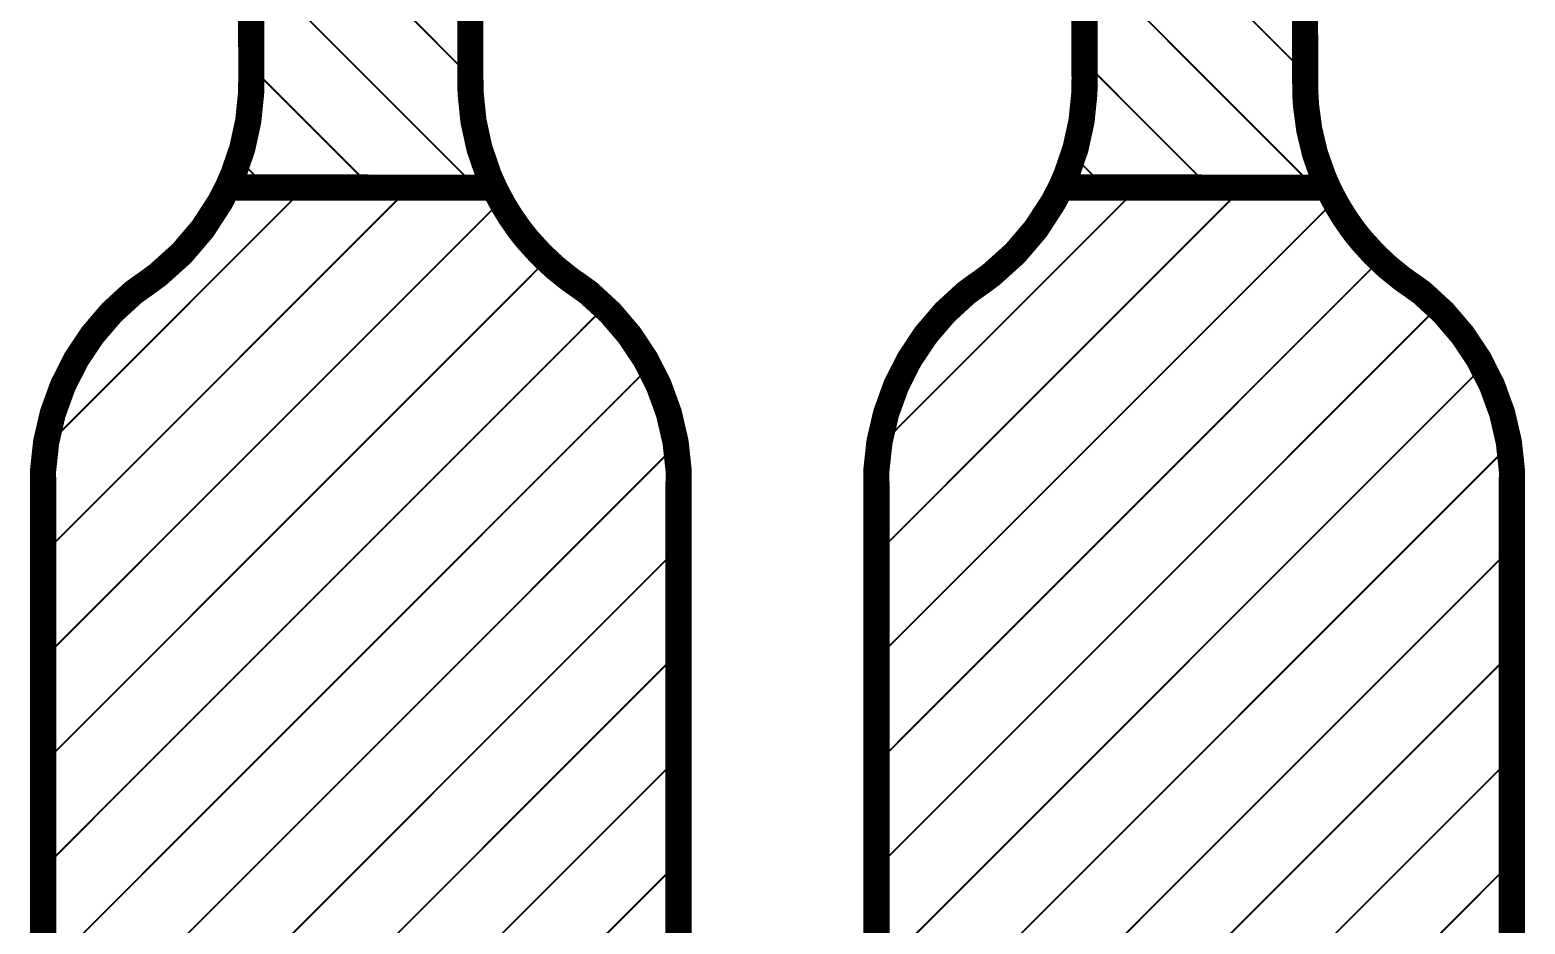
# Model space of a CAD drawing. Header units: inches. Extents: x -4.2 to 12.6, y -6.1 to 3.
# Drawn here: x 11.737 to 12.594, y -2.642 to -2.13 of the extents above; entities that cross this region are included whole.
import ezdxf

# ---------------------------------------------------------------- set-up
doc = ezdxf.new("R2010")
doc.units = ezdxf.units.IN
doc.header["$MEASUREMENT"] = 0
doc.layers.add('Dimension', color=6, linetype='Continuous')

msp = doc.modelspace()

# ---------------------------------------------------------------- linework, layer by layer
at = {"layer": 'Dimension'}
for points in [[(11.8632052, -1.6015391, 0.015, 0.015, 0), (11.8641907, -2.1587775, 0.015, 0.015, 0)], [(11.9886364, -1.601317, 0.015, 0.015, 0), (11.9896389, -2.1587735, 0.015, 0.015, 0)], [(12.3406069, -1.7368884, 0.015, 0.015, 0), (12.341345, -2.1587783, 0.015, 0.015, 0)], [(12.4660379, -1.736669, 0.015, 0.015, 0), (12.4677199, -2.1664546, 0.015, 0.015, 0)], [(12.3411159, -2.0285946, 0.001, 0.001, 0), (12.4676787, -2.1551574, 0.001, 0.001, 0)], [(11.8639641, -2.0314428, 0.001, 0.001, 0), (11.9896373, -2.157116, 0.001, 0.001, 0)], [(12.3412211, -2.0886998, 0.001, 0.001, 0), (12.4737277, -2.2212064, 0.001, 0.001, 0)], [(11.8640705, -2.0915492, 0.001, 0.001, 0), (11.9937271, -2.2212058, 0.001, 0.001, 0)], [(12.3413262, -2.1488049, 0.001, 0.001, 0), (12.4137142, -2.2211929, 0.001, 0.001, 0)], [(11.8640536, -2.1667539, 0.015, 0.015, 0), (11.8641907, -2.1587775, 0.015, 0.015, 0)], [(11.8641768, -2.1516555, 0.001, 0.001, 0), (11.9337136, -2.2211923, 0.001, 0.001, 0)], [(11.9896389, -2.1587736, 0.015, 0.015, 0), (11.9896389, -2.1587735, 0.015, 0.015, 0)], [(11.9896389, -2.1587736, 0.015, 0.015, 0), (11.9897764, -2.166762, 0.015, 0.015, 0)], [(12.3412078, -2.1667546, 0.015, 0.015, 0), (12.341345, -2.1587783, 0.015, 0.015, 0)], [(11.8624217, -2.1826189, 0.015, 0.015, 0), (11.8640536, -2.1667539, 0.015, 0.015, 0)], [(11.9897764, -2.166762, 0.015, 0.015, 0), (11.9914132, -2.1826506, 0.015, 0.015, 0)], [(12.339576, -2.1826193, 0.015, 0.015, 0), (12.3412078, -2.1667546, 0.015, 0.015, 0)], [(12.4677199, -2.1664547, 0.015, 0.015, 0), (12.4677199, -2.1664546, 0.015, 0.015, 0)], [(12.4677199, -2.1664547, 0.015, 0.015, 0), (12.4681141, -2.173458, 0.015, 0.015, 0)], [(12.4681141, -2.173458, 0.015, 0.015, 0), (12.4699673, -2.1873592, 0.015, 0.015, 0)], [(11.8589996, -2.1981962, 0.015, 0.015, 0), (11.8624217, -2.1826189, 0.015, 0.015, 0)], [(11.9914132, -2.1826506, 0.015, 0.015, 0), (11.9948455, -2.1982501, 0.015, 0.015, 0)], [(12.3361539, -2.1981964, 0.015, 0.015, 0), (12.339576, -2.1826193, 0.015, 0.015, 0)], [(12.4699673, -2.1873592, 0.015, 0.015, 0), (12.4732229, -2.2010003, 0.015, 0.015, 0)], [(11.8538313, -2.2132842, 0.015, 0.015, 0), (11.8589996, -2.1981962, 0.015, 0.015, 0)], [(11.9948455, -2.1982501, 0.015, 0.015, 0), (12.0000288, -2.2133584, 0.015, 0.015, 0)], [(12.3309858, -2.2132843, 0.015, 0.015, 0), (12.3361539, -2.1981964, 0.015, 0.015, 0)], [(12.4732229, -2.2010003, 0.015, 0.015, 0), (12.4778471, -2.2142402, 0.015, 0.015, 0)], [(11.8506124, -2.2205836, 0.015, 0.015, 0), (11.8538313, -2.2132842, 0.015, 0.015, 0)], [(11.8566912, -2.2041699, 0.001, 0.001, 0), (11.8737001, -2.2211788, 0.001, 0.001, 0)], [(12.0000288, -2.2133584, 0.015, 0.015, 0), (12.0032569, -2.2206668, 0.015, 0.015, 0)], [(12.327767, -2.2205836, 0.015, 0.015, 0), (12.3309858, -2.2132843, 0.015, 0.015, 0)], [(12.3345716, -2.2020503, 0.001, 0.001, 0), (12.3537007, -2.2211794, 0.001, 0.001, 0)], [(12.4778471, -2.2142402, 0.015, 0.015, 0), (12.4806581, -2.2206668, 0.015, 0.015, 0)], [(11.8463885, -2.2287653, 0.015, 0.015, 0), (11.8506125, -2.2205836, 0.015, 0.015, 0)], [(11.8506124, -2.2205836, 0.015, 0.015, 0), (11.8506126, -2.2205836, 0.015, 0.015, 0)], [(11.8506125, -2.2205836, 0.015, 0.015, 0), (12.003257, -2.2206667, 0.015, 0.015, 0)], [(11.8506126, -2.2205836, 0.015, 0.015, 0), (12.0032569, -2.2206668, 0.015, 0.015, 0)], [(12.003257, -2.2206668, 0.015, 0.015, 0), (12.003257, -2.2206667, 0.015, 0.015, 0)], [(12.003257, -2.2206668, 0.015, 0.015, 0), (12.0049491, -2.2240988, 0.015, 0.015, 0)], [(12.0049491, -2.2240988, 0.015, 0.015, 0), (12.0086109, -2.2308182, 0.015, 0.015, 0)], [(12.3235431, -2.2287653, 0.015, 0.015, 0), (12.3277671, -2.2205836, 0.015, 0.015, 0)], [(12.327767, -2.2205836, 0.015, 0.015, 0), (12.3277672, -2.2205836, 0.015, 0.015, 0)], [(12.3277671, -2.2205836, 0.015, 0.015, 0), (12.4806582, -2.2206667, 0.015, 0.015, 0)], [(12.3277672, -2.2205836, 0.015, 0.015, 0), (12.4806581, -2.2206668, 0.015, 0.015, 0)], [(12.4806582, -2.2206668, 0.015, 0.015, 0), (12.4806582, -2.2206667, 0.015, 0.015, 0)], [(12.4806582, -2.2206668, 0.015, 0.015, 0), (12.482323, -2.2240991, 0.015, 0.015, 0)], [(12.482323, -2.2240991, 0.015, 0.015, 0), (12.4859342, -2.2308192, 0.015, 0.015, 0)], [(11.7449972, -2.4304339, 0.001, 0.001, 0), (11.9553652, -2.2200659, 0.001, 0.001, 0)], [(11.7463265, -2.3691046, 0.001, 0.001, 0), (11.8953786, -2.2200525, 0.001, 0.001, 0)], [(11.8363782, -2.2442104, 0.015, 0.015, 0), (11.8463885, -2.2287653, 0.015, 0.015, 0)], [(12.0086109, -2.2308182, 0.015, 0.015, 0), (12.0126337, -2.2373279, 0.015, 0.015, 0)], [(12.2221514, -2.4304348, 0.001, 0.001, 0), (12.4325202, -2.220066, 0.001, 0.001, 0)], [(12.2234809, -2.3691053, 0.001, 0.001, 0), (12.3725337, -2.2200525, 0.001, 0.001, 0)], [(12.3135327, -2.2442107, 0.015, 0.015, 0), (12.3235431, -2.2287653, 0.015, 0.015, 0)], [(12.4859342, -2.2308192, 0.015, 0.015, 0), (12.4899114, -2.2373293, 0.015, 0.015, 0)], [(11.7449968, -2.4904343, 0.001, 0.001, 0), (12.0074707, -2.2279604, 0.001, 0.001, 0)], [(12.0126337, -2.2373279, 0.015, 0.015, 0), (12.0170053, -2.2436086, 0.015, 0.015, 0)], [(12.222151, -2.4904352, 0.001, 0.001, 0), (12.4847451, -2.2278411, 0.001, 0.001, 0)], [(12.4899114, -2.2373293, 0.015, 0.015, 0), (12.4942426, -2.2436094, 0.015, 0.015, 0)], [(11.8244318, -2.258212, 0.015, 0.015, 0), (11.8363782, -2.2442104, 0.015, 0.015, 0)], [(12.0170053, -2.2436086, 0.015, 0.015, 0), (12.0193181, -2.2466571, 0.015, 0.015, 0)], [(12.0193181, -2.2466571, 0.015, 0.015, 0), (12.0227026, -2.2508272, 0.015, 0.015, 0)], [(12.3015863, -2.2582125, 0.015, 0.015, 0), (12.3135327, -2.2442107, 0.015, 0.015, 0)], [(12.4942426, -2.2436094, 0.015, 0.015, 0), (12.4965369, -2.2466573, 0.015, 0.015, 0)], [(12.4965369, -2.2466573, 0.015, 0.015, 0), (12.4998887, -2.2508152, 0.015, 0.015, 0)], [(11.8107552, -2.2705291, 0.015, 0.015, 0), (11.8244318, -2.258212, 0.015, 0.015, 0)], [(12.0227026, -2.2508272, 0.015, 0.015, 0), (12.0299379, -2.2587638, 0.015, 0.015, 0)], [(12.0299379, -2.2587638, 0.015, 0.015, 0), (12.0377592, -2.2661236, 0.015, 0.015, 0)], [(12.2879095, -2.2705297, 0.015, 0.015, 0), (12.3015863, -2.2582125, 0.015, 0.015, 0)], [(12.4998887, -2.2508152, 0.015, 0.015, 0), (12.5070625, -2.2587263, 0.015, 0.015, 0)], [(12.5070625, -2.2587263, 0.015, 0.015, 0), (12.514827, -2.2660587, 0.015, 0.015, 0)], [(12.0377592, -2.2661236, 0.015, 0.015, 0), (12.0461206, -2.2728635, 0.015, 0.015, 0)], [(12.514827, -2.2660587, 0.015, 0.015, 0), (12.5231356, -2.2727682, 0.015, 0.015, 0)], [(11.7449963, -2.5504348, 0.001, 0.001, 0), (12.0337992, -2.2616319, 0.001, 0.001, 0)], [(11.7964752, -2.2808457, 0.015, 0.015, 0), (11.8033001, -2.2759315, 0.015, 0.015, 0)], [(11.8033001, -2.2759315, 0.015, 0.015, 0), (11.8033406, -2.2759884, 0.015, 0.015, 0)], [(11.8033405, -2.2759884, 0.015, 0.015, 0), (11.8107552, -2.2705291, 0.015, 0.015, 0)], [(11.8033405, -2.2759884, 0.015, 0.015, 0), (11.8033406, -2.2759884, 0.015, 0.015, 0)], [(12.0461206, -2.2728635, 0.015, 0.015, 0), (12.0504886, -2.2759886, 0.015, 0.015, 0)], [(12.0504886, -2.2759886, 0.015, 0.015, 0), (12.05053, -2.2759323, 0.015, 0.015, 0)], [(12.05053, -2.2759323, 0.015, 0.015, 0), (12.0573542, -2.2808461, 0.015, 0.015, 0)], [(12.2221505, -2.5504357, 0.001, 0.001, 0), (12.5109521, -2.2616341, 0.001, 0.001, 0)], [(12.2736298, -2.2808463, 0.015, 0.015, 0), (12.2804544, -2.2759323, 0.015, 0.015, 0)], [(12.2804544, -2.2759323, 0.015, 0.015, 0), (12.2804949, -2.2759891, 0.015, 0.015, 0)], [(12.2804948, -2.2759891, 0.015, 0.015, 0), (12.2879095, -2.2705297, 0.015, 0.015, 0)], [(12.2804948, -2.2759891, 0.015, 0.015, 0), (12.2804949, -2.2759891, 0.015, 0.015, 0)], [(12.5231356, -2.2727682, 0.015, 0.015, 0), (12.5274784, -2.2758767, 0.015, 0.015, 0)], [(12.5274784, -2.2758767, 0.015, 0.015, 0), (12.5276843, -2.275933, 0.015, 0.015, 0)], [(12.5276843, -2.275933, 0.015, 0.015, 0), (12.5345085, -2.2808467, 0.015, 0.015, 0)], [(11.7840974, -2.2922347, 0.015, 0.015, 0), (11.7964752, -2.2808457, 0.015, 0.015, 0)], [(12.0573542, -2.2808461, 0.015, 0.015, 0), (12.0697309, -2.2922337, 0.015, 0.015, 0)], [(12.2612525, -2.2922346, 0.015, 0.015, 0), (12.2736298, -2.2808463, 0.015, 0.015, 0)], [(12.5345085, -2.2808467, 0.015, 0.015, 0), (12.5468853, -2.2922344, 0.015, 0.015, 0)], [(11.7731689, -2.3050207, 0.015, 0.015, 0), (11.7840974, -2.2922347, 0.015, 0.015, 0)], [(12.0697309, -2.2922337, 0.015, 0.015, 0), (12.0806586, -2.3050183, 0.015, 0.015, 0)], [(12.2503244, -2.30502, 0.015, 0.015, 0), (12.2612525, -2.2922346, 0.015, 0.015, 0)], [(12.5468853, -2.2922344, 0.015, 0.015, 0), (12.557813, -2.305019, 0.015, 0.015, 0)], [(11.7449959, -2.6104352, 0.001, 0.001, 0), (12.0667268, -2.2887043, 0.001, 0.001, 0)], [(12.2221501, -2.6104361, 0.001, 0.001, 0), (12.5438812, -2.288705, 0.001, 0.001, 0)], [(11.7638463, -2.3190209, 0.015, 0.015, 0), (11.7731689, -2.3050207, 0.015, 0.015, 0)], [(12.0806586, -2.3050183, 0.015, 0.015, 0), (12.0899808, -2.3190168, 0.015, 0.015, 0)], [(12.2410019, -2.3190194, 0.015, 0.015, 0), (12.2503244, -2.30502, 0.015, 0.015, 0)], [(12.557813, -2.305019, 0.015, 0.015, 0), (12.5671351, -2.3190175, 0.015, 0.015, 0)], [(11.756263, -2.3340346, 0.015, 0.015, 0), (11.7638463, -2.3190209, 0.015, 0.015, 0)], [(12.0899808, -2.3190168, 0.015, 0.015, 0), (12.097564, -2.3340287, 0.015, 0.015, 0)], [(12.2334187, -2.3340322, 0.015, 0.015, 0), (12.2410019, -2.3190194, 0.015, 0.015, 0)], [(12.5671351, -2.3190175, 0.015, 0.015, 0), (12.5747183, -2.3340294, 0.015, 0.015, 0)], [(11.7505277, -2.3498467, 0.015, 0.015, 0), (11.756263, -2.3340346, 0.015, 0.015, 0)], [(11.7449954, -2.6704357, 0.001, 0.001, 0), (12.0923968, -2.3230343, 0.001, 0.001, 0)], [(12.097564, -2.3340287, 0.015, 0.015, 0), (12.1032995, -2.349839, 0.015, 0.015, 0)], [(12.2276832, -2.3498435, 0.015, 0.015, 0), (12.2334187, -2.3340322, 0.015, 0.015, 0)], [(12.2221496, -2.6704366, 0.001, 0.001, 0), (12.5695512, -2.323035, 0.001, 0.001, 0)], [(12.5747183, -2.3340294, 0.015, 0.015, 0), (12.5804538, -2.3498397, 0.015, 0.015, 0)], [(11.7467227, -2.3662308, 0.015, 0.015, 0), (11.7505277, -2.3498467, 0.015, 0.015, 0)], [(12.1032995, -2.349839, 0.015, 0.015, 0), (12.1071052, -2.3662212, 0.015, 0.015, 0)], [(12.2238778, -2.3662267, 0.015, 0.015, 0), (12.2276832, -2.3498435, 0.015, 0.015, 0)], [(12.5804538, -2.3498397, 0.015, 0.015, 0), (12.5842595, -2.3662219, 0.015, 0.015, 0)], [(11.7449022, -2.3829521, 0.015, 0.015, 0), (11.7467227, -2.3662308, 0.015, 0.015, 0)], [(12.1071052, -2.3662212, 0.015, 0.015, 0), (12.1089266, -2.3829408, 0.015, 0.015, 0)], [(12.2220568, -2.3829472, 0.015, 0.015, 0), (12.2238778, -2.3662267, 0.015, 0.015, 0)], [(12.5842595, -2.3662219, 0.015, 0.015, 0), (12.5860809, -2.3829415, 0.015, 0.015, 0)], [(11.744995, -2.7304361, 0.001, 0.001, 0), (12.1073871, -2.368044, 0.001, 0.001, 0)], [(12.2221492, -2.730437, 0.001, 0.001, 0), (12.5845415, -2.3680447, 0.001, 0.001, 0)], [(11.7449022, -2.3829521, 0.015, 0.015, 0), (11.7449975, -2.3913616, 0.015, 0.015, 0)], [(12.1088321, -2.3913495, 0.015, 0.015, 0), (12.1089266, -2.3829408, 0.015, 0.015, 0)], [(12.2220568, -2.3829472, 0.015, 0.015, 0), (12.2221516, -2.3913564, 0.015, 0.015, 0)], [(12.5859864, -2.3913502, 0.015, 0.015, 0), (12.5860809, -2.3829415, 0.015, 0.015, 0)], [(11.7449929, -3.0046247, 0.015, 0.015, 0), (11.7449975, -2.3913615, 0.015, 0.015, 0)], [(11.7449975, -2.3913616, 0.015, 0.015, 0), (11.7449975, -2.3913615, 0.015, 0.015, 0)], [(12.1088321, -2.3913495, 0.015, 0.015, 0), (12.1088324, -3.0046267, 0.015, 0.015, 0)], [(12.2221471, -3.0046255, 0.015, 0.015, 0), (12.2221517, -2.3913563, 0.015, 0.015, 0)], [(12.2221516, -2.3913564, 0.015, 0.015, 0), (12.2221517, -2.3913563, 0.015, 0.015, 0)], [(12.5859864, -2.3913502, 0.015, 0.015, 0), (12.5859866, -3.0046275, 0.015, 0.015, 0)], [(11.7449945, -2.7904366, 0.001, 0.001, 0), (12.1088321, -2.426599, 0.001, 0.001, 0)], [(12.2221487, -2.7904375, 0.001, 0.001, 0), (12.5859864, -2.4265998, 0.001, 0.001, 0)], [(11.7449941, -2.850437, 0.001, 0.001, 0), (12.1088321, -2.486599, 0.001, 0.001, 0)], [(12.2221483, -2.8504379, 0.001, 0.001, 0), (12.5859864, -2.4865998, 0.001, 0.001, 0)], [(11.7449936, -2.9104375, 0.001, 0.001, 0), (12.1088322, -2.5465989, 0.001, 0.001, 0)], [(12.2221478, -2.9104384, 0.001, 0.001, 0), (12.5859865, -2.5465997, 0.001, 0.001, 0)], [(11.7449932, -2.9704379, 0.001, 0.001, 0), (12.1088322, -2.6065989, 0.001, 0.001, 0)], [(12.2221474, -2.9704388, 0.001, 0.001, 0), (12.5859865, -2.6065997, 0.001, 0.001, 0)]]:
    msp.add_lwpolyline(points, format="xyseb", dxfattribs=at)
for points in [[(12.3410762, -2.1488049, 0.0005, 0.0005, 1), (12.3415762, -2.1488049, 0.0005, 0.0005, 1)], [(11.8604407, -2.1587775, 0.0075, 0.0075, 1), (11.8679407, -2.1587775, 0.0075, 0.0075, 1)], [(11.8604407, -2.1587775, 0.0075, 0.0075, 1), (11.8679407, -2.1587775, 0.0075, 0.0075, 1)], [(11.8639268, -2.1516555, 0.0005, 0.0005, 1), (11.8644268, -2.1516555, 0.0005, 0.0005, 1)], [(11.9858889, -2.1587735, 0.0075, 0.0075, 1), (11.9933889, -2.1587735, 0.0075, 0.0075, 1)], [(11.9858889, -2.1587735, 0.0075, 0.0075, 1), (11.9933889, -2.1587735, 0.0075, 0.0075, 1)], [(11.9858889, -2.1587736, 0.0075, 0.0075, 1), (11.9933889, -2.1587736, 0.0075, 0.0075, 1)], [(11.9858889, -2.1587736, 0.0075, 0.0075, 1), (11.9933889, -2.1587736, 0.0075, 0.0075, 1)], [(11.9893873, -2.157116, 0.0005, 0.0005, 1), (11.9898873, -2.157116, 0.0005, 0.0005, 1)], [(12.337595, -2.1587783, 0.0075, 0.0075, 1), (12.345095, -2.1587783, 0.0075, 0.0075, 1)], [(12.337595, -2.1587783, 0.0075, 0.0075, 1), (12.345095, -2.1587783, 0.0075, 0.0075, 1)], [(12.4674287, -2.1551574, 0.0005, 0.0005, 1), (12.4679287, -2.1551574, 0.0005, 0.0005, 1)], [(11.8603036, -2.1667539, 0.0075, 0.0075, 1), (11.8678036, -2.1667539, 0.0075, 0.0075, 1)], [(11.8603036, -2.1667539, 0.0075, 0.0075, 1), (11.8678036, -2.1667539, 0.0075, 0.0075, 1)], [(11.9860264, -2.166762, 0.0075, 0.0075, 1), (11.9935264, -2.166762, 0.0075, 0.0075, 1)], [(11.9860264, -2.166762, 0.0075, 0.0075, 1), (11.9935264, -2.166762, 0.0075, 0.0075, 1)], [(12.3374578, -2.1667546, 0.0075, 0.0075, 1), (12.3449578, -2.1667546, 0.0075, 0.0075, 1)], [(12.3374578, -2.1667546, 0.0075, 0.0075, 1), (12.3449578, -2.1667546, 0.0075, 0.0075, 1)], [(12.4639699, -2.1664546, 0.0075, 0.0075, 1), (12.4714699, -2.1664546, 0.0075, 0.0075, 1)], [(12.4639699, -2.1664546, 0.0075, 0.0075, 1), (12.4714699, -2.1664546, 0.0075, 0.0075, 1)], [(12.4639699, -2.1664547, 0.0075, 0.0075, 1), (12.4714699, -2.1664547, 0.0075, 0.0075, 1)], [(12.4639699, -2.1664547, 0.0075, 0.0075, 1), (12.4714699, -2.1664547, 0.0075, 0.0075, 1)], [(12.4643641, -2.173458, 0.0075, 0.0075, 1), (12.4718641, -2.173458, 0.0075, 0.0075, 1)], [(12.4643641, -2.173458, 0.0075, 0.0075, 1), (12.4718641, -2.173458, 0.0075, 0.0075, 1)], [(11.8586717, -2.1826189, 0.0075, 0.0075, 1), (11.8661717, -2.1826189, 0.0075, 0.0075, 1)], [(11.8586717, -2.1826189, 0.0075, 0.0075, 1), (11.8661717, -2.1826189, 0.0075, 0.0075, 1)], [(11.9876632, -2.1826506, 0.0075, 0.0075, 1), (11.9951632, -2.1826506, 0.0075, 0.0075, 1)], [(11.9876632, -2.1826506, 0.0075, 0.0075, 1), (11.9951632, -2.1826506, 0.0075, 0.0075, 1)], [(12.335826, -2.1826193, 0.0075, 0.0075, 1), (12.343326, -2.1826193, 0.0075, 0.0075, 1)], [(12.335826, -2.1826193, 0.0075, 0.0075, 1), (12.343326, -2.1826193, 0.0075, 0.0075, 1)], [(12.4662173, -2.1873592, 0.0075, 0.0075, 1), (12.4737173, -2.1873592, 0.0075, 0.0075, 1)], [(12.4662173, -2.1873592, 0.0075, 0.0075, 1), (12.4737173, -2.1873592, 0.0075, 0.0075, 1)], [(11.8552496, -2.1981962, 0.0075, 0.0075, 1), (11.8627496, -2.1981962, 0.0075, 0.0075, 1)], [(11.8552496, -2.1981962, 0.0075, 0.0075, 1), (11.8627496, -2.1981962, 0.0075, 0.0075, 1)], [(11.9910955, -2.1982501, 0.0075, 0.0075, 1), (11.9985955, -2.1982501, 0.0075, 0.0075, 1)], [(11.9910955, -2.1982501, 0.0075, 0.0075, 1), (11.9985955, -2.1982501, 0.0075, 0.0075, 1)], [(12.3324039, -2.1981964, 0.0075, 0.0075, 1), (12.3399039, -2.1981964, 0.0075, 0.0075, 1)], [(12.3324039, -2.1981964, 0.0075, 0.0075, 1), (12.3399039, -2.1981964, 0.0075, 0.0075, 1)], [(12.4694729, -2.2010003, 0.0075, 0.0075, 1), (12.4769729, -2.2010003, 0.0075, 0.0075, 1)], [(12.4694729, -2.2010003, 0.0075, 0.0075, 1), (12.4769729, -2.2010003, 0.0075, 0.0075, 1)], [(11.8500813, -2.2132842, 0.0075, 0.0075, 1), (11.8575813, -2.2132842, 0.0075, 0.0075, 1)], [(11.8500813, -2.2132842, 0.0075, 0.0075, 1), (11.8575813, -2.2132842, 0.0075, 0.0075, 1)], [(11.8564412, -2.2041699, 0.0005, 0.0005, 1), (11.8569412, -2.2041699, 0.0005, 0.0005, 1)], [(11.9962788, -2.2133584, 0.0075, 0.0075, 1), (12.0037788, -2.2133584, 0.0075, 0.0075, 1)], [(11.9962788, -2.2133584, 0.0075, 0.0075, 1), (12.0037788, -2.2133584, 0.0075, 0.0075, 1)], [(12.3272358, -2.2132843, 0.0075, 0.0075, 1), (12.3347358, -2.2132843, 0.0075, 0.0075, 1)], [(12.3272358, -2.2132843, 0.0075, 0.0075, 1), (12.3347358, -2.2132843, 0.0075, 0.0075, 1)], [(12.3343216, -2.2020503, 0.0005, 0.0005, 1), (12.3348216, -2.2020503, 0.0005, 0.0005, 1)], [(12.4740971, -2.2142402, 0.0075, 0.0075, 1), (12.4815971, -2.2142402, 0.0075, 0.0075, 1)], [(12.4740971, -2.2142402, 0.0075, 0.0075, 1), (12.4815971, -2.2142402, 0.0075, 0.0075, 1)], [(11.8468624, -2.2205836, 0.0075, 0.0075, 1), (11.8543624, -2.2205836, 0.0075, 0.0075, 1)], [(11.8468624, -2.2205836, 0.0075, 0.0075, 1), (11.8543624, -2.2205836, 0.0075, 0.0075, 1)], [(11.8468625, -2.2205836, 0.0075, 0.0075, 1), (11.8543625, -2.2205836, 0.0075, 0.0075, 1)], [(11.8468625, -2.2205836, 0.0075, 0.0075, 1), (11.8543625, -2.2205836, 0.0075, 0.0075, 1)], [(11.8468626, -2.2205836, 0.0075, 0.0075, 1), (11.8543626, -2.2205836, 0.0075, 0.0075, 1)], [(11.8468626, -2.2205836, 0.0075, 0.0075, 1), (11.8543626, -2.2205836, 0.0075, 0.0075, 1)], [(11.9995069, -2.2206668, 0.0075, 0.0075, 1), (12.0070069, -2.2206668, 0.0075, 0.0075, 1)], [(11.9995069, -2.2206668, 0.0075, 0.0075, 1), (12.0070069, -2.2206668, 0.0075, 0.0075, 1)], [(11.999507, -2.2206667, 0.0075, 0.0075, 1), (12.007007, -2.2206667, 0.0075, 0.0075, 1)], [(11.999507, -2.2206667, 0.0075, 0.0075, 1), (12.007007, -2.2206667, 0.0075, 0.0075, 1)], [(11.999507, -2.2206668, 0.0075, 0.0075, 1), (12.007007, -2.2206668, 0.0075, 0.0075, 1)], [(11.999507, -2.2206668, 0.0075, 0.0075, 1), (12.007007, -2.2206668, 0.0075, 0.0075, 1)], [(12.0011991, -2.2240988, 0.0075, 0.0075, 1), (12.0086991, -2.2240988, 0.0075, 0.0075, 1)], [(12.0011991, -2.2240988, 0.0075, 0.0075, 1), (12.0086991, -2.2240988, 0.0075, 0.0075, 1)], [(12.324017, -2.2205836, 0.0075, 0.0075, 1), (12.331517, -2.2205836, 0.0075, 0.0075, 1)], [(12.324017, -2.2205836, 0.0075, 0.0075, 1), (12.331517, -2.2205836, 0.0075, 0.0075, 1)], [(12.3240171, -2.2205836, 0.0075, 0.0075, 1), (12.3315171, -2.2205836, 0.0075, 0.0075, 1)], [(12.3240171, -2.2205836, 0.0075, 0.0075, 1), (12.3315171, -2.2205836, 0.0075, 0.0075, 1)], [(12.3240172, -2.2205836, 0.0075, 0.0075, 1), (12.3315172, -2.2205836, 0.0075, 0.0075, 1)], [(12.3240172, -2.2205836, 0.0075, 0.0075, 1), (12.3315172, -2.2205836, 0.0075, 0.0075, 1)], [(12.4769081, -2.2206668, 0.0075, 0.0075, 1), (12.4844081, -2.2206668, 0.0075, 0.0075, 1)], [(12.4769081, -2.2206668, 0.0075, 0.0075, 1), (12.4844081, -2.2206668, 0.0075, 0.0075, 1)], [(12.4769082, -2.2206667, 0.0075, 0.0075, 1), (12.4844082, -2.2206667, 0.0075, 0.0075, 1)], [(12.4769082, -2.2206667, 0.0075, 0.0075, 1), (12.4844082, -2.2206667, 0.0075, 0.0075, 1)], [(12.4769082, -2.2206668, 0.0075, 0.0075, 1), (12.4844082, -2.2206668, 0.0075, 0.0075, 1)], [(12.4769082, -2.2206668, 0.0075, 0.0075, 1), (12.4844082, -2.2206668, 0.0075, 0.0075, 1)], [(12.478573, -2.2240991, 0.0075, 0.0075, 1), (12.486073, -2.2240991, 0.0075, 0.0075, 1)], [(12.478573, -2.2240991, 0.0075, 0.0075, 1), (12.486073, -2.2240991, 0.0075, 0.0075, 1)], [(11.8426385, -2.2287653, 0.0075, 0.0075, 1), (11.8501385, -2.2287653, 0.0075, 0.0075, 1)], [(11.8426385, -2.2287653, 0.0075, 0.0075, 1), (11.8501385, -2.2287653, 0.0075, 0.0075, 1)], [(11.8734501, -2.2211788, 0.0005, 0.0005, 1), (11.8739501, -2.2211788, 0.0005, 0.0005, 1)], [(11.8951286, -2.2200525, 0.0005, 0.0005, 1), (11.8956286, -2.2200525, 0.0005, 0.0005, 1)], [(11.9334636, -2.2211923, 0.0005, 0.0005, 1), (11.9339636, -2.2211923, 0.0005, 0.0005, 1)], [(11.9551152, -2.2200659, 0.0005, 0.0005, 1), (11.9556152, -2.2200659, 0.0005, 0.0005, 1)], [(11.9934771, -2.2212058, 0.0005, 0.0005, 1), (11.9939771, -2.2212058, 0.0005, 0.0005, 1)], [(12.0048609, -2.2308182, 0.0075, 0.0075, 1), (12.0123609, -2.2308182, 0.0075, 0.0075, 1)], [(12.0048609, -2.2308182, 0.0075, 0.0075, 1), (12.0123609, -2.2308182, 0.0075, 0.0075, 1)], [(12.3197931, -2.2287653, 0.0075, 0.0075, 1), (12.3272931, -2.2287653, 0.0075, 0.0075, 1)], [(12.3197931, -2.2287653, 0.0075, 0.0075, 1), (12.3272931, -2.2287653, 0.0075, 0.0075, 1)], [(12.3534507, -2.2211794, 0.0005, 0.0005, 1), (12.3539507, -2.2211794, 0.0005, 0.0005, 1)], [(12.3722837, -2.2200525, 0.0005, 0.0005, 1), (12.3727837, -2.2200525, 0.0005, 0.0005, 1)], [(12.4134642, -2.2211929, 0.0005, 0.0005, 1), (12.4139642, -2.2211929, 0.0005, 0.0005, 1)], [(12.4322702, -2.220066, 0.0005, 0.0005, 1), (12.4327702, -2.220066, 0.0005, 0.0005, 1)], [(12.4734777, -2.2212064, 0.0005, 0.0005, 1), (12.4739777, -2.2212064, 0.0005, 0.0005, 1)], [(12.4821842, -2.2308192, 0.0075, 0.0075, 1), (12.4896842, -2.2308192, 0.0075, 0.0075, 1)], [(12.4821842, -2.2308192, 0.0075, 0.0075, 1), (12.4896842, -2.2308192, 0.0075, 0.0075, 1)], [(12.0088837, -2.2373279, 0.0075, 0.0075, 1), (12.0163837, -2.2373279, 0.0075, 0.0075, 1)], [(12.0088837, -2.2373279, 0.0075, 0.0075, 1), (12.0163837, -2.2373279, 0.0075, 0.0075, 1)], [(12.0072207, -2.2279604, 0.0005, 0.0005, 1), (12.0077207, -2.2279604, 0.0005, 0.0005, 1)], [(12.4861614, -2.2373293, 0.0075, 0.0075, 1), (12.4936614, -2.2373293, 0.0075, 0.0075, 1)], [(12.4861614, -2.2373293, 0.0075, 0.0075, 1), (12.4936614, -2.2373293, 0.0075, 0.0075, 1)], [(12.4844951, -2.2278411, 0.0005, 0.0005, 1), (12.4849951, -2.2278411, 0.0005, 0.0005, 1)], [(11.8326282, -2.2442104, 0.0075, 0.0075, 1), (11.8401282, -2.2442104, 0.0075, 0.0075, 1)], [(11.8326282, -2.2442104, 0.0075, 0.0075, 1), (11.8401282, -2.2442104, 0.0075, 0.0075, 1)], [(12.0132553, -2.2436086, 0.0075, 0.0075, 1), (12.0207553, -2.2436086, 0.0075, 0.0075, 1)], [(12.0132553, -2.2436086, 0.0075, 0.0075, 1), (12.0207553, -2.2436086, 0.0075, 0.0075, 1)], [(12.0155681, -2.2466571, 0.0075, 0.0075, 1), (12.0230681, -2.2466571, 0.0075, 0.0075, 1)], [(12.0155681, -2.2466571, 0.0075, 0.0075, 1), (12.0230681, -2.2466571, 0.0075, 0.0075, 1)], [(12.3097827, -2.2442107, 0.0075, 0.0075, 1), (12.3172827, -2.2442107, 0.0075, 0.0075, 1)], [(12.3097827, -2.2442107, 0.0075, 0.0075, 1), (12.3172827, -2.2442107, 0.0075, 0.0075, 1)], [(12.4904926, -2.2436094, 0.0075, 0.0075, 1), (12.4979926, -2.2436094, 0.0075, 0.0075, 1)], [(12.4904926, -2.2436094, 0.0075, 0.0075, 1), (12.4979926, -2.2436094, 0.0075, 0.0075, 1)], [(12.4927869, -2.2466573, 0.0075, 0.0075, 1), (12.5002869, -2.2466573, 0.0075, 0.0075, 1)], [(12.4927869, -2.2466573, 0.0075, 0.0075, 1), (12.5002869, -2.2466573, 0.0075, 0.0075, 1)], [(11.8206818, -2.258212, 0.0075, 0.0075, 1), (11.8281818, -2.258212, 0.0075, 0.0075, 1)], [(11.8206818, -2.258212, 0.0075, 0.0075, 1), (11.8281818, -2.258212, 0.0075, 0.0075, 1)], [(12.0189526, -2.2508272, 0.0075, 0.0075, 1), (12.0264526, -2.2508272, 0.0075, 0.0075, 1)], [(12.0189526, -2.2508272, 0.0075, 0.0075, 1), (12.0264526, -2.2508272, 0.0075, 0.0075, 1)], [(12.0261879, -2.2587638, 0.0075, 0.0075, 1), (12.0336879, -2.2587638, 0.0075, 0.0075, 1)], [(12.0261879, -2.2587638, 0.0075, 0.0075, 1), (12.0336879, -2.2587638, 0.0075, 0.0075, 1)], [(12.2978363, -2.2582125, 0.0075, 0.0075, 1), (12.3053363, -2.2582125, 0.0075, 0.0075, 1)], [(12.2978363, -2.2582125, 0.0075, 0.0075, 1), (12.3053363, -2.2582125, 0.0075, 0.0075, 1)], [(12.4961387, -2.2508152, 0.0075, 0.0075, 1), (12.5036387, -2.2508152, 0.0075, 0.0075, 1)], [(12.4961387, -2.2508152, 0.0075, 0.0075, 1), (12.5036387, -2.2508152, 0.0075, 0.0075, 1)], [(12.5033125, -2.2587263, 0.0075, 0.0075, 1), (12.5108125, -2.2587263, 0.0075, 0.0075, 1)], [(12.5033125, -2.2587263, 0.0075, 0.0075, 1), (12.5108125, -2.2587263, 0.0075, 0.0075, 1)], [(12.0340092, -2.2661236, 0.0075, 0.0075, 1), (12.0415092, -2.2661236, 0.0075, 0.0075, 1)], [(12.0340092, -2.2661236, 0.0075, 0.0075, 1), (12.0415092, -2.2661236, 0.0075, 0.0075, 1)], [(12.511077, -2.2660587, 0.0075, 0.0075, 1), (12.518577, -2.2660587, 0.0075, 0.0075, 1)], [(12.511077, -2.2660587, 0.0075, 0.0075, 1), (12.518577, -2.2660587, 0.0075, 0.0075, 1)], [(11.7995501, -2.2759315, 0.0075, 0.0075, 1), (11.8070501, -2.2759315, 0.0075, 0.0075, 1)], [(11.7995501, -2.2759315, 0.0075, 0.0075, 1), (11.8070501, -2.2759315, 0.0075, 0.0075, 1)], [(11.7995905, -2.2759884, 0.0075, 0.0075, 1), (11.8070905, -2.2759884, 0.0075, 0.0075, 1)], [(11.7995905, -2.2759884, 0.0075, 0.0075, 1), (11.8070905, -2.2759884, 0.0075, 0.0075, 1)], [(11.7995906, -2.2759884, 0.0075, 0.0075, 1), (11.8070906, -2.2759884, 0.0075, 0.0075, 1)], [(11.7995906, -2.2759884, 0.0075, 0.0075, 1), (11.8070906, -2.2759884, 0.0075, 0.0075, 1)], [(11.8070052, -2.2705291, 0.0075, 0.0075, 1), (11.8145052, -2.2705291, 0.0075, 0.0075, 1)], [(11.8070052, -2.2705291, 0.0075, 0.0075, 1), (11.8145052, -2.2705291, 0.0075, 0.0075, 1)], [(12.0335492, -2.2616319, 0.0005, 0.0005, 1), (12.0340492, -2.2616319, 0.0005, 0.0005, 1)], [(12.0423706, -2.2728635, 0.0075, 0.0075, 1), (12.0498706, -2.2728635, 0.0075, 0.0075, 1)], [(12.0423706, -2.2728635, 0.0075, 0.0075, 1), (12.0498706, -2.2728635, 0.0075, 0.0075, 1)], [(12.0467386, -2.2759886, 0.0075, 0.0075, 1), (12.0542386, -2.2759886, 0.0075, 0.0075, 1)], [(12.0467386, -2.2759886, 0.0075, 0.0075, 1), (12.0542386, -2.2759886, 0.0075, 0.0075, 1)], [(12.04678, -2.2759323, 0.0075, 0.0075, 1), (12.05428, -2.2759323, 0.0075, 0.0075, 1)], [(12.04678, -2.2759323, 0.0075, 0.0075, 1), (12.05428, -2.2759323, 0.0075, 0.0075, 1)], [(12.2767044, -2.2759323, 0.0075, 0.0075, 1), (12.2842044, -2.2759323, 0.0075, 0.0075, 1)], [(12.2767044, -2.2759323, 0.0075, 0.0075, 1), (12.2842044, -2.2759323, 0.0075, 0.0075, 1)], [(12.2767448, -2.2759891, 0.0075, 0.0075, 1), (12.2842448, -2.2759891, 0.0075, 0.0075, 1)], [(12.2767448, -2.2759891, 0.0075, 0.0075, 1), (12.2842448, -2.2759891, 0.0075, 0.0075, 1)], [(12.2767449, -2.2759891, 0.0075, 0.0075, 1), (12.2842449, -2.2759891, 0.0075, 0.0075, 1)], [(12.2767449, -2.2759891, 0.0075, 0.0075, 1), (12.2842449, -2.2759891, 0.0075, 0.0075, 1)], [(12.2841595, -2.2705297, 0.0075, 0.0075, 1), (12.2916595, -2.2705297, 0.0075, 0.0075, 1)], [(12.2841595, -2.2705297, 0.0075, 0.0075, 1), (12.2916595, -2.2705297, 0.0075, 0.0075, 1)], [(12.5107021, -2.2616341, 0.0005, 0.0005, 1), (12.5112021, -2.2616341, 0.0005, 0.0005, 1)], [(12.5193856, -2.2727682, 0.0075, 0.0075, 1), (12.5268856, -2.2727682, 0.0075, 0.0075, 1)], [(12.5193856, -2.2727682, 0.0075, 0.0075, 1), (12.5268856, -2.2727682, 0.0075, 0.0075, 1)], [(12.5237284, -2.2758767, 0.0075, 0.0075, 1), (12.5312284, -2.2758767, 0.0075, 0.0075, 1)], [(12.5237284, -2.2758767, 0.0075, 0.0075, 1), (12.5312284, -2.2758767, 0.0075, 0.0075, 1)], [(12.5239343, -2.275933, 0.0075, 0.0075, 1), (12.5314343, -2.275933, 0.0075, 0.0075, 1)], [(12.5239343, -2.275933, 0.0075, 0.0075, 1), (12.5314343, -2.275933, 0.0075, 0.0075, 1)], [(11.7927252, -2.2808457, 0.0075, 0.0075, 1), (11.8002252, -2.2808457, 0.0075, 0.0075, 1)], [(11.7927252, -2.2808457, 0.0075, 0.0075, 1), (11.8002252, -2.2808457, 0.0075, 0.0075, 1)], [(12.0536042, -2.2808461, 0.0075, 0.0075, 1), (12.0611042, -2.2808461, 0.0075, 0.0075, 1)], [(12.0536042, -2.2808461, 0.0075, 0.0075, 1), (12.0611042, -2.2808461, 0.0075, 0.0075, 1)], [(12.2698798, -2.2808463, 0.0075, 0.0075, 1), (12.2773798, -2.2808463, 0.0075, 0.0075, 1)], [(12.2698798, -2.2808463, 0.0075, 0.0075, 1), (12.2773798, -2.2808463, 0.0075, 0.0075, 1)], [(12.5307585, -2.2808467, 0.0075, 0.0075, 1), (12.5382585, -2.2808467, 0.0075, 0.0075, 1)], [(12.5307585, -2.2808467, 0.0075, 0.0075, 1), (12.5382585, -2.2808467, 0.0075, 0.0075, 1)], [(11.7803474, -2.2922347, 0.0075, 0.0075, 1), (11.7878474, -2.2922347, 0.0075, 0.0075, 1)], [(11.7803474, -2.2922347, 0.0075, 0.0075, 1), (11.7878474, -2.2922347, 0.0075, 0.0075, 1)], [(12.0659809, -2.2922337, 0.0075, 0.0075, 1), (12.0734809, -2.2922337, 0.0075, 0.0075, 1)], [(12.0659809, -2.2922337, 0.0075, 0.0075, 1), (12.0734809, -2.2922337, 0.0075, 0.0075, 1)], [(12.2575025, -2.2922346, 0.0075, 0.0075, 1), (12.2650025, -2.2922346, 0.0075, 0.0075, 1)], [(12.2575025, -2.2922346, 0.0075, 0.0075, 1), (12.2650025, -2.2922346, 0.0075, 0.0075, 1)], [(12.5431353, -2.2922344, 0.0075, 0.0075, 1), (12.5506353, -2.2922344, 0.0075, 0.0075, 1)], [(12.5431353, -2.2922344, 0.0075, 0.0075, 1), (12.5506353, -2.2922344, 0.0075, 0.0075, 1)], [(12.0664768, -2.2887043, 0.0005, 0.0005, 1), (12.0669768, -2.2887043, 0.0005, 0.0005, 1)], [(12.5436312, -2.288705, 0.0005, 0.0005, 1), (12.5441312, -2.288705, 0.0005, 0.0005, 1)], [(11.7694189, -2.3050207, 0.0075, 0.0075, 1), (11.7769189, -2.3050207, 0.0075, 0.0075, 1)], [(11.7694189, -2.3050207, 0.0075, 0.0075, 1), (11.7769189, -2.3050207, 0.0075, 0.0075, 1)], [(12.0769086, -2.3050183, 0.0075, 0.0075, 1), (12.0844086, -2.3050183, 0.0075, 0.0075, 1)], [(12.0769086, -2.3050183, 0.0075, 0.0075, 1), (12.0844086, -2.3050183, 0.0075, 0.0075, 1)], [(12.2465744, -2.30502, 0.0075, 0.0075, 1), (12.2540744, -2.30502, 0.0075, 0.0075, 1)], [(12.2465744, -2.30502, 0.0075, 0.0075, 1), (12.2540744, -2.30502, 0.0075, 0.0075, 1)], [(12.554063, -2.305019, 0.0075, 0.0075, 1), (12.561563, -2.305019, 0.0075, 0.0075, 1)], [(12.554063, -2.305019, 0.0075, 0.0075, 1), (12.561563, -2.305019, 0.0075, 0.0075, 1)], [(11.7600963, -2.3190209, 0.0075, 0.0075, 1), (11.7675963, -2.3190209, 0.0075, 0.0075, 1)], [(11.7600963, -2.3190209, 0.0075, 0.0075, 1), (11.7675963, -2.3190209, 0.0075, 0.0075, 1)], [(12.0862308, -2.3190168, 0.0075, 0.0075, 1), (12.0937308, -2.3190168, 0.0075, 0.0075, 1)], [(12.0862308, -2.3190168, 0.0075, 0.0075, 1), (12.0937308, -2.3190168, 0.0075, 0.0075, 1)], [(12.2372519, -2.3190194, 0.0075, 0.0075, 1), (12.2447519, -2.3190194, 0.0075, 0.0075, 1)], [(12.2372519, -2.3190194, 0.0075, 0.0075, 1), (12.2447519, -2.3190194, 0.0075, 0.0075, 1)], [(12.5633851, -2.3190175, 0.0075, 0.0075, 1), (12.5708851, -2.3190175, 0.0075, 0.0075, 1)], [(12.5633851, -2.3190175, 0.0075, 0.0075, 1), (12.5708851, -2.3190175, 0.0075, 0.0075, 1)], [(11.752513, -2.3340346, 0.0075, 0.0075, 1), (11.760013, -2.3340346, 0.0075, 0.0075, 1)], [(11.752513, -2.3340346, 0.0075, 0.0075, 1), (11.760013, -2.3340346, 0.0075, 0.0075, 1)], [(12.093814, -2.3340287, 0.0075, 0.0075, 1), (12.101314, -2.3340287, 0.0075, 0.0075, 1)], [(12.093814, -2.3340287, 0.0075, 0.0075, 1), (12.101314, -2.3340287, 0.0075, 0.0075, 1)], [(12.0921468, -2.3230343, 0.0005, 0.0005, 1), (12.0926468, -2.3230343, 0.0005, 0.0005, 1)], [(12.2296687, -2.3340322, 0.0075, 0.0075, 1), (12.2371687, -2.3340322, 0.0075, 0.0075, 1)], [(12.2296687, -2.3340322, 0.0075, 0.0075, 1), (12.2371687, -2.3340322, 0.0075, 0.0075, 1)], [(12.5709683, -2.3340294, 0.0075, 0.0075, 1), (12.5784683, -2.3340294, 0.0075, 0.0075, 1)], [(12.5709683, -2.3340294, 0.0075, 0.0075, 1), (12.5784683, -2.3340294, 0.0075, 0.0075, 1)], [(12.5693012, -2.323035, 0.0005, 0.0005, 1), (12.5698012, -2.323035, 0.0005, 0.0005, 1)], [(11.7467777, -2.3498467, 0.0075, 0.0075, 1), (11.7542777, -2.3498467, 0.0075, 0.0075, 1)], [(11.7467777, -2.3498467, 0.0075, 0.0075, 1), (11.7542777, -2.3498467, 0.0075, 0.0075, 1)], [(12.0995495, -2.349839, 0.0075, 0.0075, 1), (12.1070495, -2.349839, 0.0075, 0.0075, 1)], [(12.0995495, -2.349839, 0.0075, 0.0075, 1), (12.1070495, -2.349839, 0.0075, 0.0075, 1)], [(12.2239332, -2.3498435, 0.0075, 0.0075, 1), (12.2314332, -2.3498435, 0.0075, 0.0075, 1)], [(12.2239332, -2.3498435, 0.0075, 0.0075, 1), (12.2314332, -2.3498435, 0.0075, 0.0075, 1)], [(12.5767038, -2.3498397, 0.0075, 0.0075, 1), (12.5842038, -2.3498397, 0.0075, 0.0075, 1)], [(12.5767038, -2.3498397, 0.0075, 0.0075, 1), (12.5842038, -2.3498397, 0.0075, 0.0075, 1)], [(11.7429727, -2.3662308, 0.0075, 0.0075, 1), (11.7504727, -2.3662308, 0.0075, 0.0075, 1)], [(11.7429727, -2.3662308, 0.0075, 0.0075, 1), (11.7504727, -2.3662308, 0.0075, 0.0075, 1)], [(12.1033552, -2.3662212, 0.0075, 0.0075, 1), (12.1108552, -2.3662212, 0.0075, 0.0075, 1)], [(12.1033552, -2.3662212, 0.0075, 0.0075, 1), (12.1108552, -2.3662212, 0.0075, 0.0075, 1)], [(12.2201278, -2.3662267, 0.0075, 0.0075, 1), (12.2276278, -2.3662267, 0.0075, 0.0075, 1)], [(12.2201278, -2.3662267, 0.0075, 0.0075, 1), (12.2276278, -2.3662267, 0.0075, 0.0075, 1)], [(12.5805095, -2.3662219, 0.0075, 0.0075, 1), (12.5880095, -2.3662219, 0.0075, 0.0075, 1)], [(12.5805095, -2.3662219, 0.0075, 0.0075, 1), (12.5880095, -2.3662219, 0.0075, 0.0075, 1)], [(11.7460765, -2.3691046, 0.0005, 0.0005, 1), (11.7465765, -2.3691046, 0.0005, 0.0005, 1)], [(12.1071371, -2.368044, 0.0005, 0.0005, 1), (12.1076371, -2.368044, 0.0005, 0.0005, 1)], [(12.2232309, -2.3691053, 0.0005, 0.0005, 1), (12.2237309, -2.3691053, 0.0005, 0.0005, 1)], [(12.5842915, -2.3680447, 0.0005, 0.0005, 1), (12.5847915, -2.3680447, 0.0005, 0.0005, 1)], [(11.7411522, -2.3829521, 0.0075, 0.0075, 1), (11.7486522, -2.3829521, 0.0075, 0.0075, 1)], [(11.7411522, -2.3829521, 0.0075, 0.0075, 1), (11.7486522, -2.3829521, 0.0075, 0.0075, 1)], [(12.1051766, -2.3829408, 0.0075, 0.0075, 1), (12.1126766, -2.3829408, 0.0075, 0.0075, 1)], [(12.1051766, -2.3829408, 0.0075, 0.0075, 1), (12.1126766, -2.3829408, 0.0075, 0.0075, 1)], [(12.2183068, -2.3829472, 0.0075, 0.0075, 1), (12.2258068, -2.3829472, 0.0075, 0.0075, 1)], [(12.2183068, -2.3829472, 0.0075, 0.0075, 1), (12.2258068, -2.3829472, 0.0075, 0.0075, 1)], [(12.5823309, -2.3829415, 0.0075, 0.0075, 1), (12.5898309, -2.3829415, 0.0075, 0.0075, 1)], [(12.5823309, -2.3829415, 0.0075, 0.0075, 1), (12.5898309, -2.3829415, 0.0075, 0.0075, 1)], [(11.7412475, -2.3913615, 0.0075, 0.0075, 1), (11.7487475, -2.3913615, 0.0075, 0.0075, 1)], [(11.7412475, -2.3913615, 0.0075, 0.0075, 1), (11.7487475, -2.3913615, 0.0075, 0.0075, 1)], [(11.7412475, -2.3913616, 0.0075, 0.0075, 1), (11.7487475, -2.3913616, 0.0075, 0.0075, 1)], [(11.7412475, -2.3913616, 0.0075, 0.0075, 1), (11.7487475, -2.3913616, 0.0075, 0.0075, 1)], [(12.1050821, -2.3913495, 0.0075, 0.0075, 1), (12.1125821, -2.3913495, 0.0075, 0.0075, 1)], [(12.1050821, -2.3913495, 0.0075, 0.0075, 1), (12.1125821, -2.3913495, 0.0075, 0.0075, 1)], [(12.2184016, -2.3913564, 0.0075, 0.0075, 1), (12.2259016, -2.3913564, 0.0075, 0.0075, 1)], [(12.2184016, -2.3913564, 0.0075, 0.0075, 1), (12.2259016, -2.3913564, 0.0075, 0.0075, 1)], [(12.2184017, -2.3913563, 0.0075, 0.0075, 1), (12.2259017, -2.3913563, 0.0075, 0.0075, 1)], [(12.2184017, -2.3913563, 0.0075, 0.0075, 1), (12.2259017, -2.3913563, 0.0075, 0.0075, 1)], [(12.5822364, -2.3913502, 0.0075, 0.0075, 1), (12.5897364, -2.3913502, 0.0075, 0.0075, 1)], [(12.5822364, -2.3913502, 0.0075, 0.0075, 1), (12.5897364, -2.3913502, 0.0075, 0.0075, 1)], [(11.7447472, -2.4304339, 0.0005, 0.0005, 1), (11.7452472, -2.4304339, 0.0005, 0.0005, 1)], [(12.1085821, -2.426599, 0.0005, 0.0005, 1), (12.1090821, -2.426599, 0.0005, 0.0005, 1)], [(12.2219014, -2.4304348, 0.0005, 0.0005, 1), (12.2224014, -2.4304348, 0.0005, 0.0005, 1)], [(12.5857364, -2.4265998, 0.0005, 0.0005, 1), (12.5862364, -2.4265998, 0.0005, 0.0005, 1)], [(11.7447468, -2.4904343, 0.0005, 0.0005, 1), (11.7452468, -2.4904343, 0.0005, 0.0005, 1)], [(12.1085821, -2.486599, 0.0005, 0.0005, 1), (12.1090821, -2.486599, 0.0005, 0.0005, 1)], [(12.221901, -2.4904352, 0.0005, 0.0005, 1), (12.222401, -2.4904352, 0.0005, 0.0005, 1)], [(12.5857364, -2.4865998, 0.0005, 0.0005, 1), (12.5862364, -2.4865998, 0.0005, 0.0005, 1)], [(11.7447463, -2.5504348, 0.0005, 0.0005, 1), (11.7452463, -2.5504348, 0.0005, 0.0005, 1)], [(12.1085822, -2.5465989, 0.0005, 0.0005, 1), (12.1090822, -2.5465989, 0.0005, 0.0005, 1)], [(12.2219005, -2.5504357, 0.0005, 0.0005, 1), (12.2224005, -2.5504357, 0.0005, 0.0005, 1)], [(12.5857365, -2.5465997, 0.0005, 0.0005, 1), (12.5862365, -2.5465997, 0.0005, 0.0005, 1)], [(11.7447459, -2.6104352, 0.0005, 0.0005, 1), (11.7452459, -2.6104352, 0.0005, 0.0005, 1)], [(12.1085822, -2.6065989, 0.0005, 0.0005, 1), (12.1090822, -2.6065989, 0.0005, 0.0005, 1)], [(12.2219001, -2.6104361, 0.0005, 0.0005, 1), (12.2224001, -2.6104361, 0.0005, 0.0005, 1)], [(12.5857365, -2.6065997, 0.0005, 0.0005, 1), (12.5862365, -2.6065997, 0.0005, 0.0005, 1)]]:
    msp.add_lwpolyline(points, format="xyseb", close=True, dxfattribs=at)

doc.saveas('drawing.dxf')
